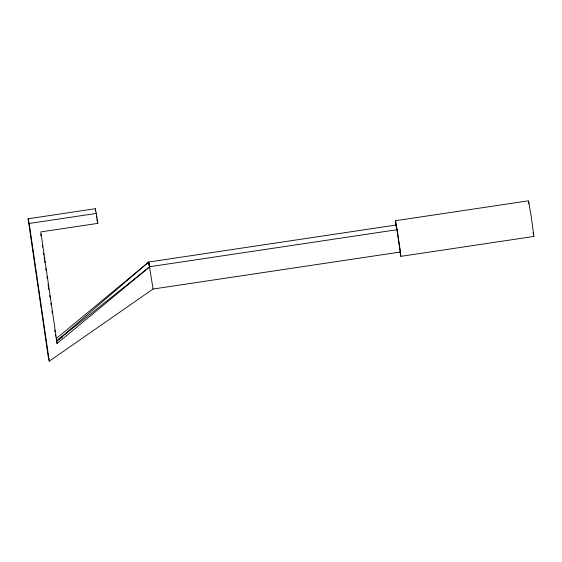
<?xml version="1.0" encoding="UTF-8"?>
<svg xmlns="http://www.w3.org/2000/svg" width="562" height="562" viewBox="0 0 562 562"><rect width="100%" height="100%" fill="white"/><g stroke="black" fill="none" stroke-linecap="round" stroke-linejoin="round"><path stroke-width="0.84" d="M397.151 229.703L396.062 225.018L148.719 262.018L56.544 341.127L57.092 343.466L149.808 266.704L397.151 229.703L400.411 252.022L153.068 289.023L49.28 361.19L48.191 356.505L28.1 218.78L95.266 208.727L96.355 213.412L97.809 223.374L40.815 231.902L57.092 343.466M56.003 338.781L148.719 262.018L153.068 289.023M149.808 266.704L56.544 341.127L62.312 337.123M28.1 218.78L29.189 223.465L96.355 213.412M396.224 226.612L395.55 220.697L528.533 200.81L531.385 217.649L533.9 236.447L400.917 256.342L400.018 251.818M533.767 236.096L533.9 236.447M395.55 220.697L400.917 256.342M399.315 247.336L399.68 248.903M96.903 219.468L97.809 223.374M533.113 232.577L533.345 233.897M148.719 262.018L149.534 267.083M396.062 225.018L396.688 229.31M148.972 263.733L149.471 267.168M95.266 208.727L95.631 211.221M96.355 216.201L96.601 217.859M40.738 234.129L40.991 235.864M42.375 245.376L42.628 247.104M43.513 253.16L43.766 254.888M44.145 257.487L44.391 259.215M44.644 260.944L44.897 262.672M45.782 268.727L46.035 270.455M46.92 276.511L47.173 278.239M48.051 284.295L48.304 286.023M48.557 287.758L48.81 289.486M49.695 295.542L49.948 297.27M50.826 303.325L51.079 305.054M51.964 311.109L52.217 312.837M54.739 330.133L54.992 331.868M55.371 334.46L55.624 336.188M29.189 223.465L49.28 361.19M528.582 201.667L528.814 203.683"/></g></svg>
